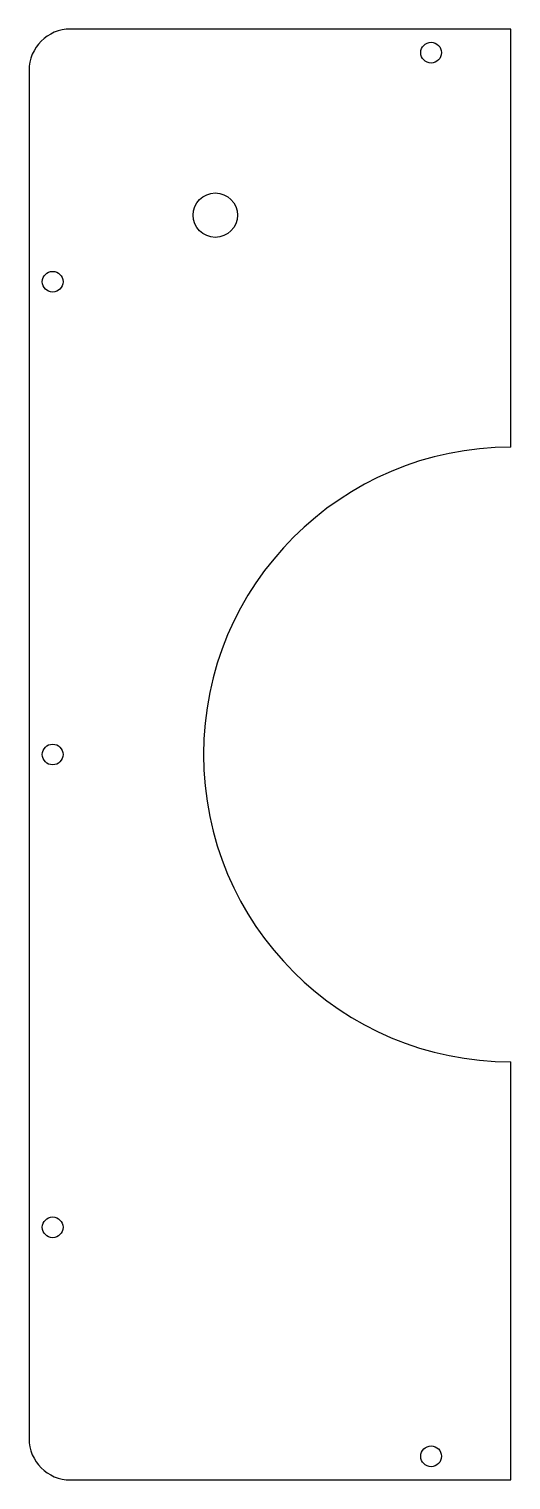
# Model space of a CAD drawing. Extents: x 233.1 to 243.3, y -8.6 to 22.1.
import ezdxf

# ---------------------------------------------------------------- set-up
doc = ezdxf.new("R2010")
doc.units = 0
doc.header["$LTSCALE"] = 12
doc.header["$MEASUREMENT"] = 0
doc.layers.add('COVER', color=3, linetype='CONTINUOUS')

msp = doc.modelspace()

# ---------------------------------------------------------------- linework, layer by layer
at = {"layer": 'COVER'}
for p, q in [((243.322, 22.079), (234.009, 22.079)), ((243.322, 13.235), (243.322, 22.079)), ((233.134, 21.204), (233.134, -7.733)), ((243.322, -8.608), (243.322, 0.235)), ((234.009, -8.608), (243.322, -8.608))]:
    msp.add_line(p, q, dxfattribs=at)
for centre, radius in [((241.634, 21.579), 0.219), ((237.072, 18.142), 0.469), ((233.634, 16.735), 0.219), ((233.634, 6.735), 0.219), ((233.634, -3.265), 0.219), ((241.634, -8.108), 0.219)]:
    msp.add_circle(centre, radius, dxfattribs=at)
for centre, radius, start, end in [((234.009, 21.204), 0.875, 90, 180), ((243.322, 6.735), 6.5, 90, 270), ((234.009, -7.733), 0.875, 180, 270)]:
    msp.add_arc(centre, radius, start, end, dxfattribs=at)

doc.saveas('drawing.dxf')
